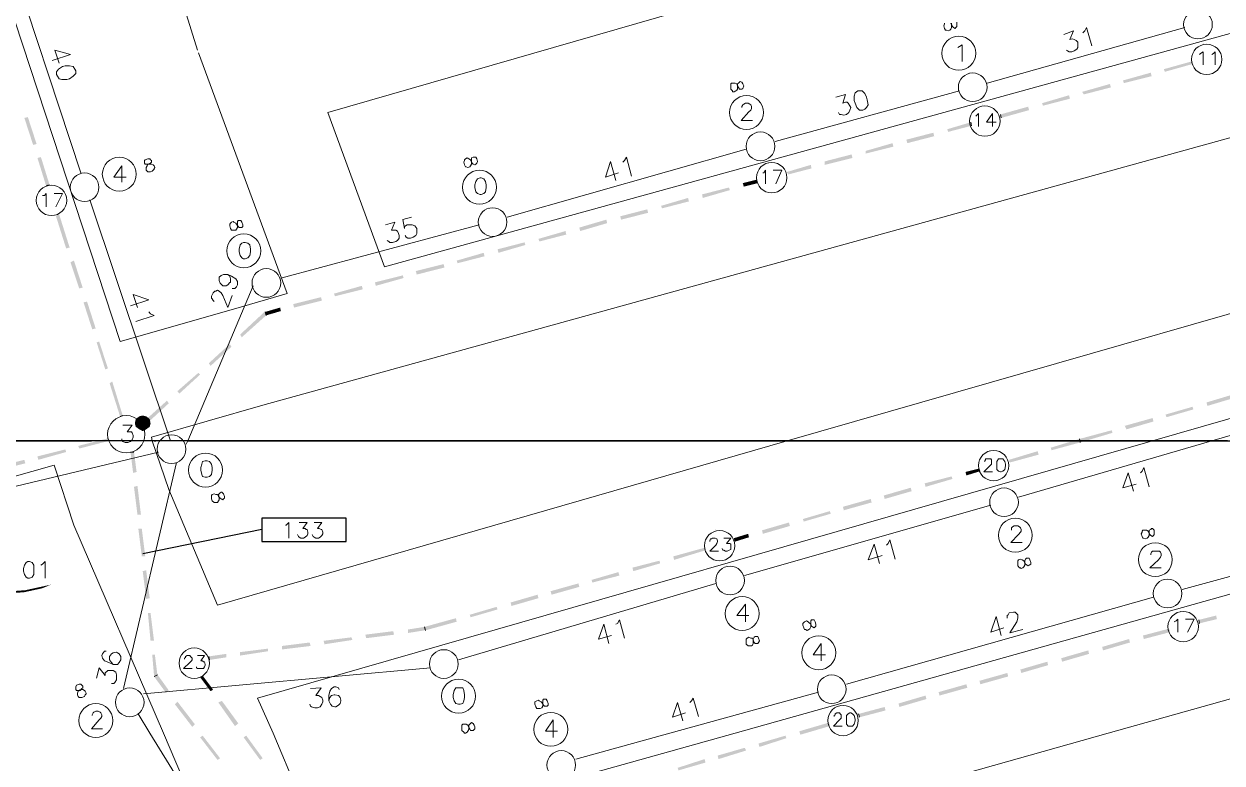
# Model space of a CAD drawing. Header units: millimetres. Extents: x -5 to 817, y 96 to 1062.
# Drawn here: x 173.2 to 286.8, y 716.4 to 786.5 of the extents above; entities that cross this region are included whole.
import ezdxf

# ---------------------------------------------------------------- set-up
doc = ezdxf.new("R2010")
doc.units = ezdxf.units.MM
for name, color, linetype, true_color in [('PDF_AERIAL', 8, 'Continuous', 0x808080), ('PDF_BORDER', 13, 'Continuous', 0xb85c5c), ('PDF_FEED', 11, 'Continuous', 0xff7f7f), ('PDF_HCOUNT', 8, 'Continuous', 0x808080), ('PDF_POLENUMBER', 8, 'Continuous', 0x808080), ('PDF_RDBKGRD', 8, 'Continuous', 0x808080), ('PDF_STRAND', 8, 'Continuous', 0x808080), ('PDF_TRUNKEXT', 8, 'Continuous', 0x808080)]:
    doc.layers.add(name, color=color, linetype=linetype, true_color=true_color)
doc.layers.add('PDF_DISTANCE', color=7, linetype='Continuous')

msp = doc.modelspace()

# ---------------------------------------------------------------- linework, layer by layer
at = {"layer": 'PDF_AERIAL', "lineweight": 9}
for points in [[(178.64, 772.39), (171.47, 794.15)], [(264.55, 780.88), (283.27, 786.16)], [(273.62, 785.66), (273.79, 785.83), (273.95, 786.16), (274.45, 784.42)], [(271.81, 785.5), (272.71, 785.83), (272.38, 785), (272.63, 785.08), (272.8, 785), (272.96, 784.92), (273.13, 784.75), (273.13, 784.59), (273.13, 784.26), (273.04, 784.09), (272.8, 783.93), (272.55, 783.85), (272.3, 783.85), (272.14, 783.93), (272.05, 784.01)], [(175.92, 783.02), (177.65, 783.6), (176.17, 784.01), (176.58, 782.78)], [(244.43, 775.36), (261.91, 780.14)], [(250.21, 779.56), (251.11, 779.81), (250.87, 778.98), (251.11, 779.07), (251.28, 779.07), (251.36, 778.98), (251.53, 778.74), (251.61, 778.57), (251.53, 778.32), (251.44, 778.08), (251.2, 777.91), (250.95, 777.83), (250.7, 777.91), (250.54, 777.91), (250.45, 778.08)], [(219.04, 768.18), (241.71, 774.61)], [(229.35, 771.65), (228.85, 773.46), (228.36, 771.97), (229.59, 772.39)], [(230.01, 773.38), (230.17, 773.54), (230.34, 773.87), (230.83, 772.06)], [(187.13, 746.99), (179.47, 769.83)], [(207.5, 767.44), (208.41, 767.69), (208.08, 766.95), (208.32, 766.95), (208.49, 766.95), (208.65, 766.86), (208.74, 766.62), (208.82, 766.45), (208.82, 766.2), (208.65, 765.96), (208.49, 765.87), (208.16, 765.79), (207.91, 765.79), (207.83, 765.87), (207.66, 765.96)], [(209.97, 768.18), (209.15, 767.94), (209.31, 767.11), (209.31, 767.28), (209.56, 767.44), (209.81, 767.44), (210.05, 767.44), (210.3, 767.36), (210.47, 767.11), (210.47, 766.95), (210.47, 766.62), (210.38, 766.45), (210.14, 766.29), (209.89, 766.2), (209.64, 766.2), (209.48, 766.29), (209.39, 766.45)], [(197.6, 762.41), (216.4, 767.44)], [(192.58, 762.74), (192.74, 762.58), (192.82, 762.33), (192.82, 762), (192.74, 762), (192.58, 761.75), (192.41, 761.67), (192.08, 761.67), (192, 761.75), (191.83, 761.92), (191.75, 762.16), (191.75, 762.41), (191.75, 762.49), (191.92, 762.66), (192.16, 762.74), (192.58, 762.74), (192.91, 762.58), (193.32, 762.33), (193.48, 762.08), (193.48, 761.75), (193.4, 761.59), (193.24, 761.42), (192.99, 761.42)], [(188.62, 746.66), (188.78, 746.99), (194.97, 761.67)], [(191.26, 760.18), (191.17, 760.27), (191.09, 760.43), (191.01, 760.51), (191.01, 760.68), (191.17, 761.01), (191.34, 761.17), (191.42, 761.17), (191.59, 761.26), (191.75, 761.17), (191.92, 761.01), (192.08, 760.76), (192.58, 759.61), (192.99, 760.76)], [(183.34, 759.77), (185.07, 760.35), (183.59, 760.84), (184, 759.61)], [(185.07, 759.2), (185.24, 759.03), (185.57, 758.87), (183.84, 758.29)], [(289.53, 748.07), (285.82, 746.99), (267.52, 741.63)], [(160.42, 739.82), (185.98, 745.92)], [(182.68, 723.5), (187.71, 744.93)], [(278.4, 742.21), (277.91, 743.94), (277.41, 742.54), (278.65, 742.87)], [(279.06, 743.94), (279.23, 744.11), (279.39, 744.44), (279.89, 742.62)], [(264.88, 740.89), (241.55, 734.21)], [(307.84, 739.66), (283.02, 732.89)], [(254.33, 735.37), (253.83, 737.18), (253.26, 735.7), (254.58, 736.11)], [(254.99, 737.1), (255.15, 737.26), (255.32, 737.59), (255.81, 735.78)], [(238.83, 733.47), (214.42, 726.22)], [(251.2, 723.91), (280.3, 732.15)], [(265.87, 728.53), (265.38, 730.34), (264.88, 728.85), (266.12, 729.27)], [(266.45, 730.17), (266.45, 730.26), (266.45, 730.42), (266.53, 730.5), (266.61, 730.67), (267.03, 730.75), (267.19, 730.75), (267.27, 730.67), (267.44, 730.5), (267.44, 730.34), (267.44, 730.17), (267.36, 729.84), (266.7, 728.77), (267.93, 729.1)], [(228.69, 727.78), (228.19, 729.6), (227.7, 728.2), (228.93, 728.53)], [(229.35, 729.6), (229.51, 729.68), (229.68, 730.01), (230.17, 728.28)], [(181.03, 727.04), (180.87, 727.04), (180.7, 726.79), (180.62, 726.63), (180.7, 726.38), (180.87, 726.13), (181.28, 725.97), (181.69, 725.8), (182.1, 725.8), (182.27, 725.97), (182.43, 726.22), (182.43, 726.3), (182.43, 726.55), (182.27, 726.79), (182.1, 726.88), (182.02, 726.96), (181.69, 726.88), (181.53, 726.79), (181.36, 726.55), (181.36, 726.46), (181.36, 726.22), (181.53, 725.97), (181.69, 725.8)], [(180.13, 724.49), (180.37, 725.47), (180.95, 724.73), (180.95, 724.98), (181.12, 725.14), (181.2, 725.23), (181.53, 725.23), (181.69, 725.23), (181.94, 725.06), (182.02, 724.82), (182.02, 724.57), (182.02, 724.32), (181.86, 724.07), (181.77, 723.99), (181.53, 723.99)], [(211.79, 725.47), (184.58, 723)], [(200.41, 723.5), (201.4, 723.58), (200.9, 722.84), (201.15, 722.84), (201.31, 722.75), (201.48, 722.67), (201.56, 722.42), (201.56, 722.26), (201.48, 722.01), (201.31, 721.76), (201.07, 721.68), (200.82, 721.68), (200.49, 721.76), (200.41, 721.85), (200.33, 722.01)], [(203.13, 723.41), (203.05, 723.58), (202.8, 723.66), (202.63, 723.66), (202.39, 723.5), (202.22, 723.25), (202.14, 722.84), (202.14, 722.34), (202.3, 722.01), (202.47, 721.85), (202.72, 721.76), (202.8, 721.76), (203.05, 721.93), (203.21, 722.09), (203.29, 722.34), (203.29, 722.42), (203.21, 722.67), (203.05, 722.84), (202.72, 722.92), (202.63, 722.92), (202.39, 722.84), (202.22, 722.67), (202.14, 722.34)], [(225.55, 716.82), (234.46, 719.29), (248.56, 723.17)], [(236.36, 722.18), (236.52, 722.34), (236.68, 722.59), (237.18, 720.86)], [(235.7, 720.45), (235.2, 722.18), (234.71, 720.78), (235.94, 721.19)], [(199.67, 695.79), (185.16, 719.29), (184.08, 721.1)]]:
    msp.add_lwpolyline(points, dxfattribs=at)
for points in [[(178.06, 782.2), (177.9, 782.45), (177.57, 782.53), (177.16, 782.53), (176.91, 782.45), (176.5, 782.2), (176.33, 781.95), (176.33, 781.7), (176.42, 781.54), (176.58, 781.29), (176.83, 781.21), (177.32, 781.21), (177.57, 781.29), (177.9, 781.54), (178.15, 781.79), (178.15, 782.03)], [(252.27, 780.14), (252.02, 779.97), (251.94, 779.64), (251.94, 779.23), (252.02, 778.98), (252.19, 778.57), (252.43, 778.32), (252.76, 778.32), (252.93, 778.41), (253.09, 778.57), (253.26, 778.82), (253.17, 779.31), (253.09, 779.56), (252.93, 779.89), (252.68, 780.14), (252.43, 780.14)]]:
    msp.add_lwpolyline(points, close=True, dxfattribs=at)
at = {"layer": 'PDF_BORDER', "lineweight": 25}
for points in [[(287.31, 746.99), (140.8, 746.99), (140.8, 757.13)], [(140.8, 624.15), (140.8, 746.99), (179.63, 746.99)], [(185.57, 746.99), (185.73, 746.99)], [(188.7, 746.99), (627.65, 746.99), (627.65, 648.96)]]:
    msp.add_lwpolyline(points, dxfattribs=at)
at = {"layer": 'PDF_DISTANCE', "color": 145, "lineweight": 25, "true_color": 0x4a8395}
msp.add_lwpolyline([(195.79, 737.43), (203.79, 737.43), (203.79, 739.66), (195.79, 739.66)], close=True, dxfattribs=at)
msp.add_lwpolyline([(195.79, 738.58), (184.5, 736.28)], dxfattribs=at)
at = {"layer": 'PDF_DISTANCE', "lineweight": 0}
for points in [[(198.02, 739), (198.1, 739), (198.35, 739.24), (198.35, 737.76)], [(199.34, 739.24), (200.08, 739.24), (199.67, 738.67), (199.91, 738.67), (200, 738.58), (200.08, 738.58), (200.16, 738.34), (200.16, 738.17), (200.08, 738.01), (199.91, 737.84), (199.75, 737.76), (199.5, 737.76), (199.34, 737.84), (199.25, 737.92), (199.17, 738.09)], [(200.74, 739.24), (201.48, 739.24), (201.07, 738.67), (201.23, 738.67), (201.4, 738.58), (201.48, 738.58), (201.56, 738.34), (201.56, 738.17), (201.48, 738.01), (201.31, 737.84), (201.15, 737.76), (200.9, 737.76), (200.74, 737.84), (200.66, 737.92), (200.57, 738.09)]]:
    msp.add_lwpolyline(points, dxfattribs=at)
at = {"layer": 'PDF_FEED', "color": 7, "lineweight": 9}
for points in [[(284.67, 783.6), (284.75, 783.68), (285, 783.85), (285, 782.61)], [(285.82, 783.6), (285.99, 783.68), (286.15, 783.85), (286.15, 782.61)], [(263.48, 777.75), (263.56, 777.83), (263.73, 777.99), (263.73, 776.76)], [(265.05, 776.76), (265.05, 777.99), (264.47, 777.17), (265.38, 777.17)], [(243.28, 772.39), (243.36, 772.39), (243.53, 772.63), (243.53, 771.32)], [(244.52, 771.32), (245.09, 772.63), (244.27, 772.63)], [(175.01, 770.24), (175.18, 770.24), (175.34, 770.41), (175.34, 769.17)], [(176.25, 769.17), (176.91, 770.41), (176.09, 770.41)], [(264.3, 745.01), (264.39, 745.18), (264.39, 745.26), (264.55, 745.26), (264.8, 745.26), (264.88, 745.26), (264.96, 745.18), (264.96, 745.01), (264.96, 744.93), (264.96, 744.77), (264.8, 744.6), (264.22, 744.03), (265.05, 744.03)], [(238.25, 737.43), (238.25, 737.51), (238.33, 737.68), (238.42, 737.68), (238.5, 737.76), (238.75, 737.76), (238.91, 737.68), (238.99, 737.51), (238.99, 737.43), (238.91, 737.26), (238.83, 737.1), (238.25, 736.52), (239.08, 736.52)], [(239.57, 737.76), (240.23, 737.76), (239.82, 737.26), (239.98, 737.26), (240.15, 737.26), (240.23, 737.18), (240.23, 737.02), (240.23, 736.85), (240.23, 736.69), (240.07, 736.61), (239.9, 736.52), (239.74, 736.52), (239.57, 736.61), (239.49, 736.61), (239.41, 736.77)], [(282.28, 729.84), (282.44, 729.93), (282.61, 730.09), (282.61, 728.85)], [(283.52, 728.85), (284.17, 730.09), (283.35, 730.09)], [(188.45, 726.3), (188.45, 726.38), (188.54, 726.46), (188.54, 726.55), (188.7, 726.63), (188.95, 726.63), (189.03, 726.55), (189.11, 726.46), (189.2, 726.38), (189.2, 726.22), (189.11, 726.13), (188.95, 725.97), (188.37, 725.39), (189.2, 725.39)], [(189.69, 726.63), (190.35, 726.63), (190.02, 726.13), (190.18, 726.13), (190.27, 726.05), (190.35, 726.05), (190.43, 725.8), (190.43, 725.72), (190.35, 725.56), (190.27, 725.39), (190.02, 725.39), (189.85, 725.39), (189.69, 725.39), (189.61, 725.47), (189.61, 725.56)], [(250.04, 720.86), (250.04, 720.94), (250.12, 721.02), (250.12, 721.1), (250.29, 721.19), (250.54, 721.19), (250.62, 721.1), (250.7, 721.02), (250.7, 720.94), (250.7, 720.78), (250.7, 720.69), (250.54, 720.53), (249.96, 719.95), (250.78, 719.95)]]:
    msp.add_lwpolyline(points, dxfattribs=at)
at = {"layer": 'PDF_FEED', "lineweight": 20}
for points in [[(285, 784.67), (285, 784.67)], [(284.01, 782.86), (284.01, 782.86)], [(285.82, 781.79), (285.82, 781.79)], [(264.06, 778.82), (264.06, 778.82)], [(262.99, 777), (262.99, 777)], [(265.87, 777.75), (265.87, 777.75)], [(264.8, 775.93), (264.8, 775.93)], [(243.78, 773.38), (243.78, 773.38)], [(245.59, 772.39), (245.59, 772.39)], [(175.51, 771.23), (175.51, 771.23)], [(242.79, 771.56), (242.79, 771.56)], [(177.32, 770.24), (177.32, 770.24)], [(244.6, 770.57), (244.6, 770.57)], [(174.6, 769.34), (174.6, 769.34)], [(176.42, 768.43), (176.42, 768.43)], [(182.6, 748.48), (183.51, 748.48), (183.01, 747.82), (183.26, 747.82), (183.42, 747.82), (183.51, 747.74), (183.59, 747.49), (183.59, 747.32), (183.51, 747.08), (183.34, 746.91), (183.09, 746.83), (182.85, 746.83), (182.6, 746.91), (182.52, 746.99), (182.52, 747.16)], [(264.8, 746.09), (264.8, 746.09)], [(266.61, 745.01), (266.61, 745.01)], [(263.81, 744.27), (263.81, 744.27)], [(265.62, 743.2), (265.62, 743.2)], [(238.83, 738.58), (238.83, 738.58)], [(240.64, 737.51), (240.64, 737.51)], [(237.84, 736.69), (237.84, 736.69)], [(239.65, 735.7), (239.65, 735.7)], [(282.86, 730.83), (282.86, 730.83)], [(284.67, 729.84), (284.67, 729.84)], [(281.78, 729.02), (281.78, 729.02)], [(283.6, 728.03), (283.6, 728.03)], [(188.87, 727.29), (188.87, 727.29)], [(190.76, 726.55), (190.76, 726.55)], [(188.04, 725.39), (188.04, 725.39)], [(190.02, 724.65), (190.02, 724.65)], [(250.62, 721.93), (250.62, 721.93)], [(249.55, 720.12), (249.55, 720.12)], [(252.43, 720.94), (252.43, 720.94)], [(251.36, 719.13), (251.36, 719.13)]]:
    msp.add_lwpolyline(points, dxfattribs=at)
at = {"layer": 'PDF_FEED', "lineweight": 0}
for points in [[(265.87, 777.58), (265.79, 777.91)], [(262.99, 777.17), (263.07, 776.84)], [(175.67, 771.23), (175.34, 771.15)], [(196.2, 758.87), (196.12, 759.2)], [(182.6, 749.38), (182.35, 749.3)], [(184.66, 748.4), (184.41, 748.64)], [(183.34, 745.92), (183.67, 745.92)], [(240.64, 737.43), (240.56, 737.76)], [(211.29, 729.02), (211.21, 729.35)], [(284.67, 729.68), (284.59, 730.01)], [(190.84, 726.22), (190.76, 726.55)], [(185.57, 724.65), (185.9, 724.82)], [(252.43, 720.78), (252.35, 721.1)]]:
    msp.add_lwpolyline(points, dxfattribs=at)
msp.add_lwpolyline([(273.37, 746.83), (273.29, 747.16)], close=True, dxfattribs=at)
at = {"layer": 'PDF_FEED', "color": 7, "lineweight": 9}
for points in [[(265.79, 745.26), (265.62, 745.26), (265.46, 745.01), (265.46, 744.77), (265.46, 744.6), (265.46, 744.27), (265.62, 744.11), (265.79, 744.03), (265.87, 744.03), (266.04, 744.11), (266.2, 744.27), (266.28, 744.6), (266.28, 744.77), (266.2, 745.01), (266.04, 745.26), (265.87, 745.26)], [(251.53, 721.19), (251.36, 721.1), (251.2, 720.94), (251.2, 720.61), (251.2, 720.45), (251.2, 720.12), (251.36, 719.95), (251.53, 719.95), (251.61, 719.95), (251.77, 719.95), (251.94, 720.12), (252.02, 720.45), (252.02, 720.61), (251.94, 720.94), (251.77, 721.1), (251.61, 721.19)]]:
    msp.add_lwpolyline(points, close=True, dxfattribs=at)
at = {"layer": 'PDF_FEED', "lineweight": 20}
for centre, radius in [((285.35, 783.13), 1.44), ((264.32, 777.28), 1.44), ((244.12, 771.92), 1.44), ((175.85, 769.77), 1.44), ((182.94, 747.6), 1.77), ((265.15, 744.63), 1.44), ((239.18, 737.04), 1.44), ((283.12, 729.37), 1.44), ((189.38, 725.91), 1.44), ((250.88, 720.47), 1.44)]:
    msp.add_circle(centre, radius, dxfattribs=at)
at = {"layer": 'PDF_FEED', "transparency": 33554559}
for points in [[(283.93, 782.94), (281.37, 781.95), (281.29, 782.2)], [(284.01, 782.69), (283.93, 782.94), (281.37, 781.95)], [(280.05, 781.87), (277.5, 780.88), (277.41, 781.13)], [(280.13, 781.54), (280.05, 781.87), (277.5, 780.88)], [(276.18, 780.8), (273.7, 779.81), (273.54, 780.05)], [(276.26, 780.47), (276.18, 780.8), (273.7, 779.81)], [(272.3, 779.73), (269.83, 778.74), (269.75, 778.98)], [(272.38, 779.4), (272.3, 779.73), (269.83, 778.74)], [(268.43, 778.65), (265.87, 777.58), (265.79, 777.91)], [(268.51, 778.32), (268.43, 778.65), (265.87, 777.58)], [(173.61, 777.66), (173.28, 777.58), (174.44, 775.11)], [(173.28, 777.58), (174.44, 775.11), (174.11, 775.03)], [(260.76, 776.51), (260.84, 776.26), (262.99, 777.17)], [(260.84, 776.26), (262.99, 777.17), (263.07, 776.84)], [(256.88, 775.52), (256.97, 775.19), (259.44, 776.18)], [(256.97, 775.19), (259.44, 776.18), (259.52, 775.85)], [(253.01, 774.45), (253.01, 774.2), (255.57, 775.19)], [(253.01, 774.2), (255.57, 775.19), (255.65, 774.86)], [(174.85, 773.87), (174.52, 773.79), (175.67, 771.23)], [(174.52, 773.79), (175.67, 771.23), (175.34, 771.15)], [(249.13, 773.46), (249.13, 773.13), (251.69, 774.12)], [(249.13, 773.13), (251.69, 774.12), (251.77, 773.79)], [(245.59, 772.47), (245.67, 772.22), (247.82, 773.13)], [(245.67, 772.22), (247.82, 773.13), (247.9, 772.8)], [(242.7, 771.73), (241.47, 771.07), (241.38, 771.4)], [(242.79, 771.4), (242.7, 771.73), (241.47, 771.07)], [(236.19, 770), (233.72, 769.01), (233.63, 769.25)], [(236.27, 769.67), (236.19, 770), (233.72, 769.01)], [(240.07, 770.99), (237.59, 770), (237.51, 770.33)], [(240.15, 770.74), (240.07, 770.99), (237.59, 770)], [(232.32, 768.92), (229.84, 767.94), (229.76, 768.26)], [(232.4, 768.59), (232.32, 768.92), (229.84, 767.94)], [(176.58, 768.43), (176.25, 768.35), (177.57, 765.3)], [(176.25, 768.35), (177.57, 765.3), (177.24, 765.21)], [(228.44, 767.94), (225.97, 766.86), (225.88, 767.19)], [(228.52, 767.61), (228.44, 767.94), (225.97, 766.86)], [(224.57, 766.86), (222.09, 765.87), (222.01, 766.12)], [(224.65, 766.53), (224.57, 766.86), (222.09, 765.87)], [(220.69, 765.79), (218.22, 764.8), (218.13, 765.13)], [(220.77, 765.54), (220.69, 765.79), (218.22, 764.8)], [(216.82, 764.8), (214.34, 763.81), (214.26, 764.06)], [(216.9, 764.47), (216.82, 764.8), (214.34, 763.81)], [(177.98, 764.06), (177.65, 763.9), (178.81, 761.5)], [(177.65, 763.9), (178.81, 761.5), (178.48, 761.42)], [(213.02, 763.73), (210.47, 762.74), (210.38, 763.07)], [(213.1, 763.4), (213.02, 763.73), (210.47, 762.74)], [(209.15, 762.66), (206.59, 761.67), (206.51, 762)], [(209.23, 762.41), (209.15, 762.66), (206.59, 761.67)], [(205.27, 761.67), (202.72, 760.68), (202.63, 760.93)], [(205.35, 761.34), (205.27, 761.67), (202.72, 760.68)], [(179.22, 760.18), (178.89, 760.1), (180.04, 757.63)], [(178.89, 760.1), (180.04, 757.63), (179.71, 757.55)], [(201.4, 760.6), (198.84, 759.61), (198.76, 759.94)], [(201.48, 760.27), (201.4, 760.6), (198.84, 759.61)], [(196.04, 759.2), (193.89, 756.8), (193.73, 757.05)], [(196.29, 758.95), (196.04, 759.2), (193.89, 756.8)], [(197.52, 759.61), (196.2, 758.87), (196.12, 759.2)], [(197.6, 759.28), (197.52, 759.61), (196.2, 758.87)], [(180.37, 756.39), (180.13, 756.31), (181.2, 753.84)], [(180.13, 756.31), (181.2, 753.84), (180.95, 753.75)], [(192.74, 756.15), (190.93, 754.08), (190.76, 754.33)], [(192.91, 755.9), (192.74, 756.15), (190.93, 754.08)], [(189.77, 753.42), (187.96, 751.45), (187.79, 751.69)], [(189.94, 753.26), (189.77, 753.42), (187.96, 751.45)], [(181.61, 752.6), (181.36, 752.43), (182.6, 749.38)], [(181.36, 752.43), (182.6, 749.38), (182.35, 749.3)], [(186.8, 750.79), (184.66, 748.4), (184.41, 748.64)], [(186.97, 750.54), (186.8, 750.79), (184.66, 748.4)], [(288.38, 751.53), (285.41, 750.29), (285.33, 750.62)], [(288.46, 751.2), (288.38, 751.53), (285.41, 750.29)], [(284.01, 750.21), (281.54, 749.22), (281.45, 749.47)], [(284.09, 749.96), (284.01, 750.21), (281.54, 749.22)], [(184.5, 748.64), (183.84, 749.05), (183.75, 748.64)], [(183.75, 748.64), (183.84, 748.31), (184.5, 748.64)], [(184.17, 749.3), (184.5, 748.64), (183.84, 749.05)], [(183.84, 748.31), (184.5, 748.64), (184.17, 748.07)], [(184.5, 749.38), (184.17, 749.3), (184.5, 748.64)], [(184.5, 748.64), (184.17, 748.07), (184.5, 747.9)], [(184.5, 748.64), (184.83, 749.3), (184.5, 749.38)], [(185.16, 749.05), (184.5, 748.64), (184.83, 749.3)], [(185.24, 748.64), (185.16, 749.05), (184.5, 748.64)], [(184.5, 747.9), (184.83, 748.07), (184.5, 748.64)], [(184.83, 748.07), (184.5, 748.64), (185.16, 748.31)], [(184.5, 748.64), (185.16, 748.31), (185.24, 748.64)], [(280.22, 749.14), (277.74, 748.07), (277.58, 748.4)], [(280.3, 748.81), (280.22, 749.14), (277.74, 748.07)], [(181.28, 747.24), (178.48, 746.25), (178.39, 746.5)], [(181.36, 746.99), (181.28, 747.24), (178.48, 746.25)], [(276.34, 747.98), (273.37, 746.83), (273.29, 747.16)], [(276.42, 747.74), (276.34, 747.98), (273.37, 746.83)], [(177.16, 746.17), (174.6, 745.18), (174.52, 745.51)], [(177.24, 745.92), (177.16, 746.17), (174.6, 745.18)], [(270.57, 746.33), (270.65, 746.09), (273.29, 747.16)], [(270.65, 746.09), (273.29, 747.16), (273.37, 746.83)], [(173.28, 745.18), (170.73, 744.19), (170.64, 744.52)], [(173.37, 744.85), (173.28, 745.18), (170.73, 744.19)], [(183.59, 743.94), (183.92, 744.03), (183.34, 745.92)], [(183.92, 744.03), (183.34, 745.92), (183.67, 745.92)], [(266.61, 745.18), (266.7, 744.93), (269.33, 746)], [(266.7, 744.93), (269.33, 746), (269.42, 745.67)], [(263.81, 744.36), (262.57, 743.7), (262.49, 744.03)], [(263.89, 744.11), (263.81, 744.36), (262.57, 743.7)], [(184.33, 739.99), (183.67, 742.62), (184, 742.71)], [(261.17, 743.61), (258.7, 742.62), (258.62, 742.95)], [(261.25, 743.37), (261.17, 743.61), (258.7, 742.62)], [(184, 739.99), (184.33, 739.99), (183.67, 742.62)], [(257.3, 742.54), (254.82, 741.47), (254.74, 741.8)], [(257.38, 742.21), (257.3, 742.54), (254.82, 741.47)], [(253.5, 741.47), (250.95, 740.4), (250.87, 740.73)], [(253.59, 741.14), (253.5, 741.47), (250.95, 740.4)], [(249.63, 740.32), (247.16, 739.33), (247.07, 739.57)], [(249.71, 740.07), (249.63, 740.32), (247.16, 739.33)], [(184.41, 736.03), (184.74, 736.03), (184.08, 738.67)], [(184.74, 736.03), (184.08, 738.67), (184.41, 738.67)], [(241.88, 738.17), (240.64, 737.43), (240.56, 737.76)], [(241.96, 737.84), (241.88, 738.17), (240.64, 737.43)], [(245.75, 739.24), (243.28, 738.17), (243.2, 738.5)], [(245.84, 738.91), (245.75, 739.24), (243.28, 738.17)], [(237.76, 736.85), (234.87, 735.7), (234.79, 736.03)], [(237.84, 736.61), (237.76, 736.85), (234.87, 735.7)], [(233.47, 735.62), (231, 734.63), (230.91, 734.96)], [(233.55, 735.37), (233.47, 735.62), (231, 734.63)], [(185.16, 732.07), (184.5, 734.63), (184.83, 734.71)], [(184.83, 731.99), (185.16, 732.07), (184.5, 734.63)], [(229.59, 734.54), (227.12, 733.55), (227.04, 733.8)], [(229.68, 734.21), (229.59, 734.54), (227.12, 733.55)], [(225.8, 733.47), (223.25, 732.4), (223.16, 732.73)], [(225.88, 733.14), (225.8, 733.47), (223.25, 732.4)], [(221.93, 732.4), (219.45, 731.33), (219.37, 731.66)], [(222.01, 732.07), (221.93, 732.4), (219.45, 731.33)], [(185.24, 728.03), (185.57, 728.03), (184.99, 730.67)], [(185.57, 728.03), (184.99, 730.67), (185.24, 730.67)], [(218.05, 731.25), (215.58, 730.26), (215.5, 730.5)], [(218.13, 731), (218.05, 731.25), (215.58, 730.26)], [(286.24, 730.42), (284.67, 729.68), (284.59, 730.01)], [(286.32, 730.09), (286.24, 730.42), (284.67, 729.68)], [(211.21, 729.02), (211.21, 729.35), (209.64, 728.77)], [(211.21, 729.35), (209.64, 728.77), (209.64, 729.1)], [(214.18, 730.17), (211.29, 729.02), (211.21, 729.35)], [(214.26, 729.84), (214.18, 730.17), (211.29, 729.02)], [(281.78, 729.18), (279.39, 728.2), (279.31, 728.53)], [(281.87, 728.85), (281.78, 729.18), (279.39, 728.2)], [(204.28, 728.36), (201.73, 727.7), (201.64, 728.03)], [(204.37, 728.11), (204.28, 728.36), (201.73, 727.7)], [(208.24, 728.94), (205.68, 728.28), (205.6, 728.61)], [(208.32, 728.61), (208.24, 728.94), (205.68, 728.28)], [(277.99, 728.2), (275.52, 727.12), (275.44, 727.45)], [(278.07, 727.87), (277.99, 728.2), (275.52, 727.12)], [(192.41, 726.79), (190.84, 726.22), (190.76, 726.55)], [(192.41, 726.46), (192.41, 726.79), (190.84, 726.22)], [(196.37, 727.04), (196.37, 727.29), (193.73, 726.63)], [(196.37, 727.29), (193.73, 726.63), (193.73, 726.96)], [(200.41, 727.54), (200.33, 727.87), (197.69, 727.21)], [(200.33, 727.87), (197.69, 727.21), (197.69, 727.54)], [(274.12, 727.12), (271.64, 726.05), (271.56, 726.38)], [(274.2, 726.79), (274.12, 727.12), (271.64, 726.05)], [(185.57, 724.73), (185.9, 724.73), (185.4, 726.71)], [(185.9, 724.73), (185.4, 726.71), (185.65, 726.71)], [(270.24, 726.05), (267.77, 724.98), (267.69, 725.31)], [(270.32, 725.72), (270.24, 726.05), (267.77, 724.98)], [(186.97, 723.33), (185.57, 724.65), (185.9, 724.82)], [(186.72, 723.08), (186.97, 723.33), (185.57, 724.65)], [(190.18, 724.73), (189.94, 724.57), (191.17, 723.41)], [(189.94, 724.57), (191.17, 723.41), (190.93, 723.25)], [(266.45, 724.98), (263.89, 723.91), (263.81, 724.24)], [(266.53, 724.65), (266.45, 724.98), (263.89, 723.91)], [(262.57, 723.91), (260.02, 722.84), (259.94, 723.17)], [(262.66, 723.58), (262.57, 723.91), (260.02, 722.84)], [(189.44, 720.12), (187.55, 722.01), (187.79, 722.26)], [(192, 722.34), (191.67, 722.18), (193.56, 720.2)], [(258.7, 722.84), (256.22, 721.76), (256.14, 722.09)], [(258.78, 722.51), (258.7, 722.84), (256.22, 721.76)], [(189.2, 719.87), (189.44, 720.12), (187.55, 722.01)], [(191.67, 722.18), (193.56, 720.2), (193.24, 719.95)], [(254.82, 721.76), (252.43, 720.78), (252.35, 721.1)], [(254.91, 721.43), (254.82, 721.76), (252.43, 720.78)], [(249.55, 720.28), (246.83, 719.13), (246.74, 719.46)], [(249.63, 719.95), (249.55, 720.28), (246.83, 719.13)], [(191.83, 716.9), (189.94, 718.88), (190.18, 719.04)], [(191.59, 716.74), (191.83, 716.9), (189.94, 718.88)], [(194.31, 719.04), (194.06, 718.88), (195.87, 716.9)], [(194.06, 718.88), (195.87, 716.9), (195.63, 716.74)], [(245.42, 719.04), (242.95, 717.97), (242.87, 718.3)], [(245.51, 718.8), (245.42, 719.04), (242.95, 717.97)], [(241.55, 717.89), (239.08, 716.82), (238.99, 717.15)], [(241.71, 717.64), (241.55, 717.89), (239.08, 716.82)], [(237.76, 716.82), (235.28, 715.75), (235.2, 715.99)], [(237.84, 716.49), (237.76, 716.82), (235.28, 715.75)]]:
    msp.add_solid(points, dxfattribs=at)
at = {"layer": 'PDF_HCOUNT', "lineweight": 9}
for points in [[(261.75, 784.26), (261.91, 784.34), (262.16, 784.51), (262.16, 782.94)], [(241.3, 778.57), (241.3, 778.65), (241.38, 778.82), (241.47, 778.9), (241.63, 778.98), (241.88, 778.98), (242.04, 778.9), (242.13, 778.82), (242.21, 778.65), (242.21, 778.49), (242.13, 778.32), (241.96, 778.16), (241.22, 777.33), (242.29, 777.33)], [(182.52, 771.48), (182.52, 773.05), (181.77, 771.97), (182.93, 771.97)], [(266.86, 738.5), (266.86, 738.58), (266.86, 738.75), (266.94, 738.83), (267.11, 738.91), (267.44, 738.91), (267.6, 738.83), (267.69, 738.75), (267.77, 738.58), (267.77, 738.42), (267.69, 738.34), (267.52, 738.09), (266.78, 737.35), (267.85, 737.35)], [(280.05, 736.19), (280.05, 736.28), (280.13, 736.44), (280.22, 736.52), (280.38, 736.52), (280.71, 736.52), (280.88, 736.52), (280.96, 736.44), (281.04, 736.28), (281.04, 736.11), (280.96, 735.95), (280.79, 735.7), (279.97, 734.96), (281.04, 734.96)], [(241.63, 729.84), (241.63, 731.49), (240.81, 730.42), (241.96, 730.42)], [(248.8, 726.13), (248.8, 727.78), (248.06, 726.71), (249.22, 726.71)], [(179.71, 720.94), (179.71, 721.02), (179.8, 721.19), (179.88, 721.27), (180.04, 721.35), (180.29, 721.35), (180.46, 721.27), (180.54, 721.19), (180.62, 721.02), (180.62, 720.86), (180.54, 720.69), (180.37, 720.53), (179.63, 719.7), (180.7, 719.7)], [(223.41, 718.88), (223.41, 720.53), (222.67, 719.46), (223.82, 719.46)]]:
    msp.add_lwpolyline(points, dxfattribs=at)
for points in [[(216.49, 771.89), (216.24, 771.81), (216.07, 771.56), (215.99, 771.23), (215.99, 770.99), (216.07, 770.57), (216.24, 770.41), (216.49, 770.33), (216.57, 770.33), (216.82, 770.41), (216.98, 770.57), (217.06, 770.99), (217.06, 771.23), (216.98, 771.56), (216.82, 771.81), (216.57, 771.89)], [(194.06, 765.79), (193.89, 765.71), (193.73, 765.54), (193.65, 765.13), (193.65, 764.88), (193.73, 764.55), (193.89, 764.31), (194.06, 764.22), (194.22, 764.22), (194.47, 764.31), (194.64, 764.55), (194.72, 764.88), (194.72, 765.13), (194.64, 765.54), (194.47, 765.71), (194.22, 765.79)], [(190.43, 745.1), (190.18, 745.01), (190.1, 744.77), (190.02, 744.44), (190.02, 744.19), (190.1, 743.78), (190.18, 743.61), (190.43, 743.53), (190.6, 743.53), (190.84, 743.61), (191.01, 743.78), (191.09, 744.19), (191.09, 744.44), (191.01, 744.77), (190.84, 745.01), (190.6, 745.1)], [(214.42, 723.58), (214.18, 723.58), (214.01, 723.33), (213.93, 722.92), (213.93, 722.67), (214.01, 722.34), (214.18, 722.09), (214.42, 722.01), (214.59, 722.01), (214.84, 722.09), (214.92, 722.34), (215, 722.67), (215, 722.92), (214.92, 723.33), (214.84, 723.58), (214.59, 723.58)]]:
    msp.add_lwpolyline(points, close=True, dxfattribs=at)
for centre in [(261.85, 783.71), (241.73, 778.1), (182.28, 772.25), (216.42, 771.01), (194.08, 764.99), (190.45, 744.21), (267.21, 738.03), (280.48, 735.72), (241.32, 730.61), (248.58, 726.9), (214.44, 722.78), (180.06, 720.47), (223.18, 719.64)]:
    msp.add_circle(centre, 1.61, dxfattribs=at)
at = {"layer": 'PDF_POLENUMBER', "lineweight": 9}
for points in [[(261.17, 786.57), (261.17, 786.32), (261.17, 786.16), (261.09, 785.99), (261.01, 785.91), (260.84, 785.83), (260.68, 785.91), (260.59, 785.91), (260.51, 786.07), (260.43, 786.32), (260.51, 786.49), (260.51, 786.57)], [(261.09, 786.57), (261.17, 786.4), (261.25, 786.24), (261.34, 786.16), (261.5, 786.07), (261.58, 786.16), (261.67, 786.24), (261.67, 786.4), (261.67, 786.65)]]:
    msp.add_lwpolyline(points, dxfattribs=at)
for points in [[(241.38, 780.8), (241.3, 780.96), (241.14, 781.04), (241.05, 780.96), (240.97, 780.88), (240.89, 780.8), (240.89, 780.55), (240.89, 780.3), (240.81, 780.22), (240.72, 780.14), (240.56, 780.05), (240.4, 780.05), (240.4, 780.14), (240.23, 780.3), (240.23, 780.47), (240.23, 780.71), (240.23, 780.8), (240.31, 780.88), (240.48, 780.88), (240.64, 780.88), (240.81, 780.8), (240.89, 780.63), (240.97, 780.47), (241.05, 780.3), (241.22, 780.3), (241.3, 780.3), (241.38, 780.38), (241.47, 780.63)], [(184.74, 773.62), (184.66, 773.54), (184.66, 773.38), (184.66, 773.29), (184.74, 773.21), (184.91, 773.21), (185.16, 773.21), (185.32, 773.21), (185.49, 773.13), (185.57, 773.05), (185.65, 772.88), (185.57, 772.8), (185.57, 772.72), (185.4, 772.55), (185.24, 772.47), (184.99, 772.47), (184.91, 772.55), (184.83, 772.63), (184.83, 772.8), (184.83, 772.88), (184.91, 773.05), (184.99, 773.21), (185.24, 773.29), (185.32, 773.38), (185.32, 773.54), (185.24, 773.62), (185.16, 773.71), (184.99, 773.71)], [(216.16, 773.71), (216.07, 773.87), (215.91, 773.87), (215.83, 773.87), (215.66, 773.79), (215.66, 773.62), (215.66, 773.38), (215.66, 773.21), (215.58, 773.05), (215.5, 772.96), (215.33, 772.88), (215.17, 772.96), (215.08, 772.96), (215, 773.13), (214.92, 773.38), (215, 773.54), (215, 773.62), (215.08, 773.71), (215.25, 773.79), (215.41, 773.71), (215.58, 773.62), (215.66, 773.46), (215.74, 773.29), (215.83, 773.21), (215.99, 773.13), (216.07, 773.21), (216.16, 773.29), (216.24, 773.46)], [(193.89, 767.69), (193.81, 767.85), (193.73, 767.85), (193.56, 767.85), (193.48, 767.77), (193.48, 767.61), (193.48, 767.36), (193.48, 767.19), (193.4, 767.03), (193.32, 766.95), (193.15, 766.95), (192.99, 766.95), (192.91, 766.95), (192.82, 767.11), (192.74, 767.36), (192.74, 767.52), (192.82, 767.61), (192.91, 767.69), (193.07, 767.77), (193.15, 767.69), (193.32, 767.61), (193.4, 767.52), (193.56, 767.28), (193.65, 767.19), (193.81, 767.19), (193.89, 767.19), (193.98, 767.28), (193.98, 767.44)], [(192.16, 741.96), (192, 742.13), (191.92, 742.13), (191.83, 742.05), (191.75, 741.96), (191.67, 741.88), (191.75, 741.63), (191.75, 741.39), (191.67, 741.3), (191.59, 741.14), (191.42, 741.14), (191.34, 741.14), (191.26, 741.14), (191.09, 741.3), (191.01, 741.47), (191.01, 741.72), (191.01, 741.8), (191.09, 741.88), (191.26, 741.96), (191.42, 741.88), (191.59, 741.88), (191.67, 741.72), (191.83, 741.55), (191.92, 741.47), (192.08, 741.39), (192.16, 741.47), (192.25, 741.55), (192.25, 741.72)], [(280.38, 738.5), (280.22, 738.67), (280.13, 738.67), (280.05, 738.58), (279.89, 738.5), (279.89, 738.42), (279.89, 738.17), (279.89, 738.01), (279.8, 737.84), (279.72, 737.76), (279.56, 737.68), (279.39, 737.76), (279.31, 737.76), (279.23, 737.92), (279.15, 738.17), (279.23, 738.34), (279.23, 738.42), (279.31, 738.5), (279.48, 738.5), (279.64, 738.5), (279.8, 738.42), (279.89, 738.25), (279.97, 738.09), (280.05, 738.01), (280.22, 737.92), (280.3, 738.01), (280.38, 738.09), (280.38, 738.25)], [(268.59, 735.7), (268.51, 735.86), (268.34, 735.86), (268.26, 735.86), (268.18, 735.78), (268.1, 735.62), (268.1, 735.37), (268.1, 735.2), (268.01, 735.04), (267.93, 734.96), (267.77, 734.87), (267.69, 734.96), (267.6, 734.96), (267.44, 735.12), (267.44, 735.37), (267.44, 735.53), (267.44, 735.62), (267.52, 735.7), (267.69, 735.78), (267.85, 735.7), (268.01, 735.62), (268.1, 735.45), (268.18, 735.29), (268.34, 735.2), (268.43, 735.12), (268.51, 735.2), (268.67, 735.29), (268.67, 735.45)], [(248.23, 729.84), (248.15, 730.01), (248.06, 730.01), (247.9, 730.01), (247.82, 729.93), (247.82, 729.76), (247.82, 729.51), (247.82, 729.35), (247.73, 729.18), (247.65, 729.1), (247.49, 729.02), (247.32, 729.1), (247.24, 729.1), (247.16, 729.27), (247.07, 729.51), (247.07, 729.68), (247.16, 729.76), (247.24, 729.84), (247.4, 729.93), (247.57, 729.84), (247.65, 729.76), (247.82, 729.6), (247.9, 729.43), (247.98, 729.35), (248.15, 729.27), (248.23, 729.35), (248.31, 729.43), (248.31, 729.6)], [(242.87, 728.28), (242.79, 728.44), (242.62, 728.44), (242.54, 728.44), (242.46, 728.36), (242.37, 728.2), (242.37, 727.95), (242.37, 727.78), (242.29, 727.62), (242.21, 727.54), (242.04, 727.54), (241.88, 727.54), (241.71, 727.7), (241.71, 727.95), (241.71, 728.11), (241.71, 728.2), (241.8, 728.28), (241.96, 728.36), (242.13, 728.28), (242.29, 728.28), (242.37, 728.11), (242.46, 727.87), (242.54, 727.78), (242.7, 727.78), (242.79, 727.78), (242.87, 727.87), (242.95, 728.03)], [(178.23, 723.83), (178.15, 723.66), (178.15, 723.58), (178.15, 723.41), (178.23, 723.33), (178.39, 723.33), (178.64, 723.41), (178.81, 723.41), (178.97, 723.33), (179.05, 723.25), (179.14, 723.08), (179.14, 723), (179.05, 722.92), (178.97, 722.75), (178.72, 722.67), (178.56, 722.67), (178.48, 722.67), (178.39, 722.75), (178.31, 722.92), (178.31, 723.08), (178.39, 723.25), (178.56, 723.33), (178.72, 723.5), (178.81, 723.58), (178.81, 723.74), (178.72, 723.83), (178.64, 723.91), (178.48, 723.91)], [(222.83, 722.34), (222.75, 722.51), (222.59, 722.51), (222.5, 722.51), (222.42, 722.42), (222.42, 722.26), (222.42, 722.01), (222.42, 721.85), (222.34, 721.68), (222.17, 721.6), (222.01, 721.6), (221.93, 721.6), (221.84, 721.6), (221.76, 721.76), (221.68, 722.01), (221.68, 722.18), (221.68, 722.26), (221.84, 722.34), (222.01, 722.42), (222.09, 722.34), (222.26, 722.26), (222.34, 722.18), (222.5, 721.93), (222.59, 721.85), (222.67, 721.85), (222.83, 721.85), (222.92, 721.93), (222.92, 722.09)], [(215.91, 720.03), (215.83, 720.2), (215.66, 720.28), (215.58, 720.2), (215.5, 720.12), (215.41, 720.03), (215.41, 719.79), (215.41, 719.62), (215.33, 719.46), (215.25, 719.37), (215.08, 719.29), (215, 719.29), (214.92, 719.37), (214.75, 719.54), (214.75, 719.7), (214.75, 719.95), (214.75, 720.03), (214.84, 720.12), (215, 720.12), (215.17, 720.12), (215.33, 720.03), (215.41, 719.87), (215.5, 719.7), (215.58, 719.54), (215.74, 719.54), (215.83, 719.54), (215.99, 719.7), (215.99, 719.87)]]:
    msp.add_lwpolyline(points, close=True, dxfattribs=at)
at = {"layer": 'PDF_RDBKGRD', "lineweight": 0}
for points in [[(331.09, 797.62), (207.42, 763.48), (202.06, 778.08), (352.44, 821.44), (375.61, 831.25), (403.48, 840.65), (429.61, 846.18), (490.95, 859.45)], [(189.69, 784.01), (177.08, 824.49), (171.06, 846.92), (155.64, 844.53), (161.74, 819.13), (182.35, 756.39), (193.32, 759.53), (198.18, 760.93), (189.77, 783.76)], [(206.92, 704.37), (201.89, 708.74), (199.17, 713.77), (196.86, 719.29), (195.38, 722.59), (280.22, 746.99), (319.21, 758.21), (323.17, 746.99), (324.66, 742.87), (240.64, 719.29), (226.3, 715.25), (219.95, 713.77), (214.84, 711.46), (210.8, 708.66), (206.76, 704.2)], [(195.87, 750.37), (195.87, 750.37)], [(198.68, 675.76), (184.91, 689.69), (175.1, 700.99), (168.75, 715.25), (161.25, 740.48), (176.09, 744.68), (177.98, 739), (186.47, 719.29), (190.6, 709.56)]]:
    msp.add_lwpolyline(points, dxfattribs=at)
for points in [[(245.59, 746.99), (316, 767.19), (310.72, 782.12), (195.87, 750.37), (185.32, 747.32), (185.4, 746.99), (186.97, 742.38), (191.59, 731.41)], [(330.59, 719.29), (332.82, 719.87), (327.79, 733.8), (276.01, 719.29), (228.61, 705.93), (223.08, 704.7), (219.62, 703.13), (217.14, 701.4), (214.67, 698.68), (214.26, 697.85), (229.26, 684.66), (230.01, 685.32), (235.94, 690.52), (241.38, 693.24), (245.59, 694.8)]]:
    msp.add_lwpolyline(points, close=True, dxfattribs=at)
at = {"layer": 'PDF_STRAND', "lineweight": 9}
for points in [[(283.27, 786.16), (283.27, 786.16)], [(283.27, 786.16), (283.27, 786.16)], [(283.27, 786.16), (283.27, 786.16)], [(285, 785.17), (285, 785.17)], [(285, 785.17), (285, 785.17)], [(285, 785.17), (285, 785.17)], [(262.82, 781.87), (262.82, 781.87)], [(262.82, 781.87), (262.82, 781.87)], [(264.55, 780.88), (264.55, 780.88)], [(264.55, 780.88), (264.55, 780.88)], [(261.91, 780.14), (261.91, 780.14)], [(261.91, 780.14), (261.91, 780.14)], [(261.91, 780.14), (261.91, 780.14)], [(263.56, 779.23), (263.56, 779.23)], [(263.56, 779.23), (263.56, 779.23)], [(263.56, 779.23), (263.56, 779.23)], [(242.7, 776.26), (242.7, 776.26)], [(242.7, 776.26), (242.7, 776.26)], [(241.71, 774.61), (241.71, 774.61)], [(241.71, 774.61), (241.71, 774.61)], [(241.71, 774.61), (241.71, 774.61)], [(244.43, 775.36), (244.43, 775.36)], [(244.43, 775.36), (244.43, 775.36)], [(243.45, 773.62), (243.45, 773.62)], [(243.45, 773.62), (243.45, 773.62)], [(243.45, 773.62), (243.45, 773.62)], [(178.64, 772.39), (178.64, 772.39)], [(178.64, 772.39), (178.64, 772.39)], [(180.37, 771.56), (180.37, 771.56)], [(180.37, 771.56), (180.37, 771.56)], [(180.37, 771.56), (180.37, 771.56)], [(177.73, 770.66), (177.73, 770.66)], [(177.73, 770.66), (177.73, 770.66)], [(179.47, 769.83), (179.47, 769.83)], [(179.47, 769.83), (179.47, 769.83)], [(179.47, 769.83), (179.47, 769.83)], [(217.31, 769.09), (217.31, 769.09)], [(217.31, 769.09), (217.31, 769.09)], [(219.04, 768.18), (219.04, 768.18)], [(219.04, 768.18), (219.04, 768.18)], [(216.4, 767.44), (216.4, 767.44)], [(216.4, 767.44), (216.4, 767.44)], [(216.4, 767.44), (216.4, 767.44)], [(218.05, 766.45), (218.05, 766.45)], [(218.05, 766.45), (218.05, 766.45)], [(218.05, 766.45), (218.05, 766.45)], [(195.87, 763.32), (195.87, 763.32)], [(195.87, 763.32), (195.87, 763.32)], [(197.6, 762.41), (197.6, 762.41)], [(197.6, 762.41), (197.6, 762.41)], [(194.97, 761.67), (194.97, 761.67)], [(194.97, 761.67), (194.97, 761.67)], [(194.97, 761.67), (194.97, 761.67)], [(196.7, 760.68), (196.7, 760.68)], [(196.7, 760.68), (196.7, 760.68)], [(196.7, 760.68), (196.7, 760.68)], [(186.97, 747.57), (186.97, 747.57)], [(186.97, 747.57), (186.97, 747.57)], [(188.62, 746.66), (188.62, 746.66)], [(188.62, 746.66), (188.62, 746.66)], [(185.98, 745.92), (185.98, 745.92)], [(185.98, 745.92), (185.98, 745.92)], [(185.98, 745.92), (185.98, 745.92)], [(187.71, 744.93), (187.71, 744.93)], [(187.71, 744.93), (187.71, 744.93)], [(187.71, 744.93), (187.71, 744.93)], [(265.87, 742.54), (265.87, 742.54)], [(265.87, 742.54), (265.87, 742.54)], [(265.87, 742.54), (265.87, 742.54)], [(267.52, 741.63), (267.52, 741.63)], [(267.52, 741.63), (267.52, 741.63)], [(267.52, 741.63), (267.52, 741.63)], [(264.88, 740.89), (264.88, 740.89)], [(264.88, 740.89), (264.88, 740.89)], [(266.61, 739.9), (266.61, 739.9)], [(266.61, 739.9), (266.61, 739.9)], [(239.82, 735.12), (239.82, 735.12)], [(239.82, 735.12), (239.82, 735.12)], [(239.82, 735.12), (239.82, 735.12)], [(241.55, 734.21), (241.55, 734.21)], [(241.55, 734.21), (241.55, 734.21)], [(241.55, 734.21), (241.55, 734.21)], [(281.29, 733.88), (281.29, 733.88)], [(281.29, 733.88), (281.29, 733.88)], [(281.29, 733.88), (281.29, 733.88)], [(238.83, 733.47), (238.83, 733.47)], [(238.83, 733.47), (238.83, 733.47)], [(240.56, 732.48), (240.56, 732.48)], [(240.56, 732.48), (240.56, 732.48)], [(283.02, 732.89), (283.02, 732.89)], [(283.02, 732.89), (283.02, 732.89)], [(283.02, 732.89), (283.02, 732.89)], [(280.3, 732.15), (280.3, 732.15)], [(280.3, 732.15), (280.3, 732.15)], [(282.03, 731.25), (282.03, 731.25)], [(282.03, 731.25), (282.03, 731.25)], [(212.78, 727.21), (212.78, 727.21)], [(212.78, 727.21), (212.78, 727.21)], [(212.78, 727.21), (212.78, 727.21)], [(214.42, 726.22), (214.42, 726.22)], [(214.42, 726.22), (214.42, 726.22)], [(214.42, 726.22), (214.42, 726.22)], [(211.79, 725.47), (211.79, 725.47)], [(211.79, 725.47), (211.79, 725.47)], [(213.52, 724.57), (213.52, 724.57)], [(213.52, 724.57), (213.52, 724.57)], [(249.46, 724.82), (249.46, 724.82)], [(249.46, 724.82), (249.46, 724.82)], [(182.68, 723.5), (182.68, 723.5)], [(182.68, 723.5), (182.68, 723.5)], [(251.2, 723.91), (251.2, 723.91)], [(251.2, 723.91), (251.2, 723.91)], [(184.58, 723), (184.58, 723)], [(184.58, 723), (184.58, 723)], [(184.58, 723), (184.58, 723)], [(248.56, 723.17), (248.56, 723.17)], [(248.56, 723.17), (248.56, 723.17)], [(248.56, 723.17), (248.56, 723.17)], [(182.19, 721.6), (182.19, 721.6)], [(182.19, 721.6), (182.19, 721.6)], [(250.29, 722.18), (250.29, 722.18)], [(250.29, 722.18), (250.29, 722.18)], [(250.29, 722.18), (250.29, 722.18)], [(184.08, 721.1), (184.08, 721.1)], [(184.08, 721.1), (184.08, 721.1)], [(184.08, 721.1), (184.08, 721.1)], [(223.74, 717.56), (223.74, 717.56)], [(223.74, 717.56), (223.74, 717.56)], [(225.55, 716.82), (225.55, 716.82)], [(225.55, 716.82), (225.55, 716.82)]]:
    msp.add_lwpolyline(points, dxfattribs=at)
for centre in [(284.52, 786.43), (263.17, 780.49), (243.05, 774.89), (178.99, 771.01), (217.66, 767.71), (196.22, 761.94), (187.23, 746.19), (266.14, 741.16), (240.17, 733.74), (281.64, 732.51), (213.04, 725.83), (249.81, 723.44), (183.27, 722.2), (224.17, 716.26)]:
    msp.add_circle(centre, 1.36, dxfattribs=at)
at = {"layer": 'PDF_TRUNKEXT', "lineweight": 0}
msp.add_lwpolyline([(163.55, 734.38, 0.0808, 0.0808, 0), (163.76, 734.09, 0.117, 0.117, 0), (164.58, 733.55, 0.184, 0.184, 0), (165.49, 733.18, 0.178, 0.178, 0), (167.59, 732.73, 0.177, 0.177, 0), (170.48, 732.52, 0.184, 0.184, 0), (173.32, 732.73, 0.162, 0.162, 0), (175.39, 733.18, 0, 0, 0), (176.29, 733.55, 0, 0, 0), (177.12, 734.09, 0, 0, 0), (177.36, 734.38, 0, 0, 0), (177.45, 734.79, 0, 0, 0), (177.36, 735.16, 0, 0, 0), (177.12, 735.41, 0, 0, 0), (176.29, 735.95, 0, 0, 0), (175.39, 736.36, 0, 0, 0), (173.32, 736.77, 0, 0, 0), (170.48, 736.98, 0, 0, 0), (167.59, 736.77, 0, 0, 0), (165.49, 736.36, 0, 0, 0), (164.58, 735.95, 0, 0, 0), (163.76, 735.41, 0, 0, 0), (163.55, 735.16, 0, 0, 0), (163.47, 734.79, 0, 0, 0)], format="xyseb", close=True, dxfattribs=at)
at = {"layer": 'PDF_TRUNKEXT', "lineweight": 9}
msp.add_lwpolyline([(173.61, 735.53), (173.45, 735.45), (173.28, 735.2), (173.2, 734.87), (173.2, 734.63), (173.28, 734.3), (173.45, 734.05), (173.61, 733.97), (173.78, 733.97), (174.02, 734.05), (174.19, 734.3), (174.19, 734.63), (174.19, 734.87), (174.19, 735.2), (174.02, 735.45), (173.78, 735.53)], close=True, dxfattribs=at)
msp.add_lwpolyline([(174.85, 735.2), (175.01, 735.29), (175.26, 735.53), (175.26, 733.97)], dxfattribs=at)

doc.saveas('drawing.dxf')
